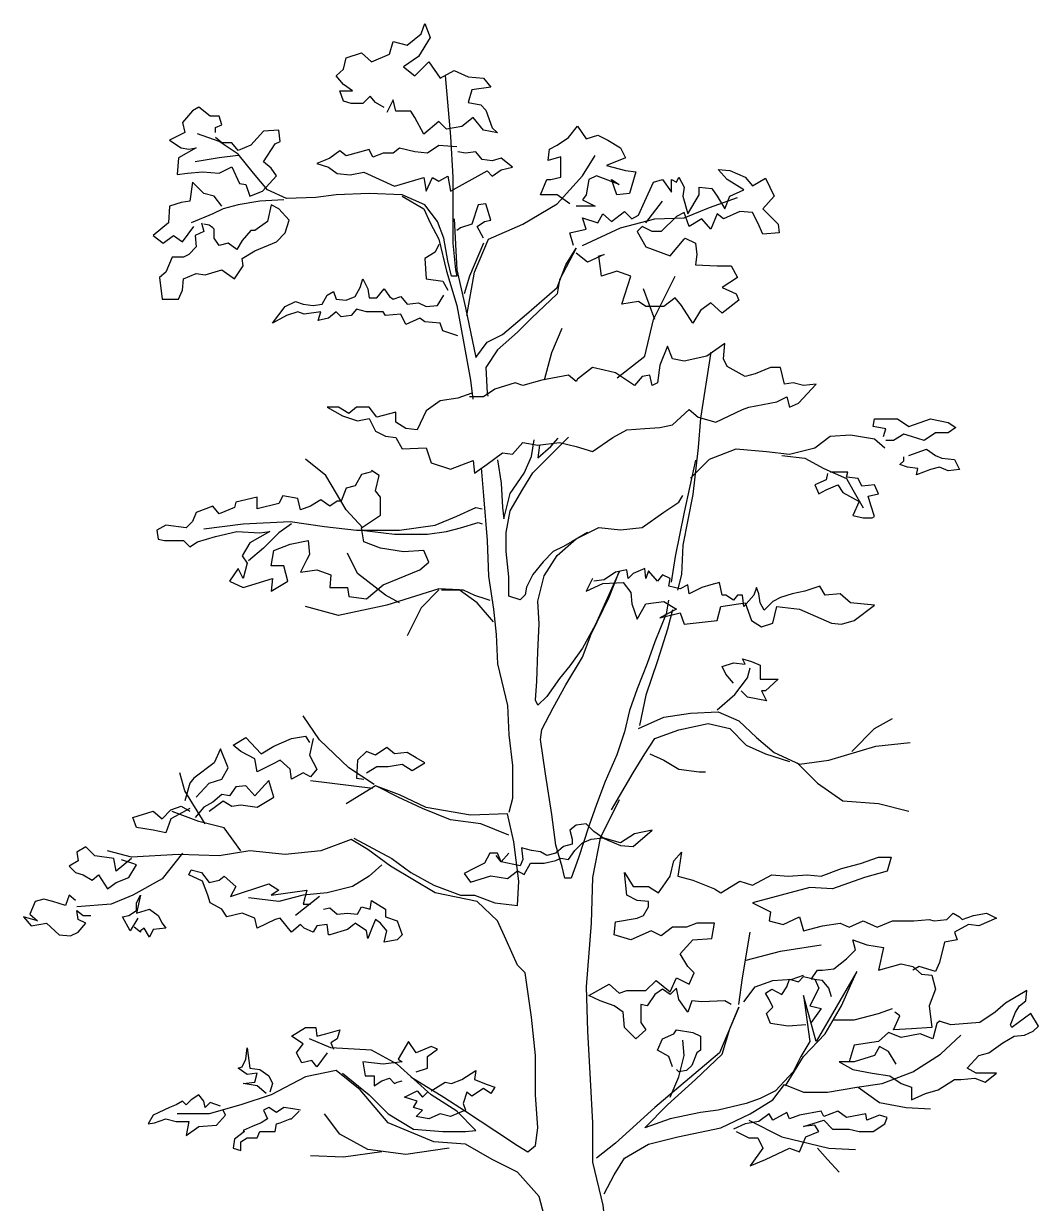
# Model space of a CAD drawing. Extents: x -1.81 to 1.93, y -0.02 to 7.17.
# Drawn here: x -1.813 to 1.584, y 3.22 to 7.168 of the extents above; entities that cross this region are included whole.
import ezdxf

# ---------------------------------------------------------------- set-up
doc = ezdxf.new("R2010")
doc.units = 0
doc.header["$LTSCALE"] = 0.4
doc.layers.get('0').update_dxf_attribs({"linetype": 'CONTINUOUS'})

msp = doc.modelspace()

# ---------------------------------------------------------------- linework, layer by layer
at = {"color": 0}
for points in [[(-0.6058, 6.8877), (-0.6356, 6.9047), (-0.6526, 6.926), (-0.6781, 6.9005), (-0.7164, 6.9005), (-0.7419, 6.909), (-0.7546, 6.943), (-0.7121, 6.943), (-0.7419, 6.9642), (-0.7674, 6.994), (-0.7419, 7.0153), (-0.7334, 7.0535), (-0.6824, 7.0705), (-0.6483, 7.0408), (-0.5888, 7.0663), (-0.5761, 7.1088), (-0.5293, 7.0961), (-0.4825, 7.1343), (-0.4698, 7.1683), (-0.4528, 7.1216), (-0.491, 7.0578), (-0.542, 7.0238), (-0.5038, 6.994), (-0.457, 7.0408), (-0.4187, 6.9855), (-0.372, 7.011), (-0.3252, 6.9898), (-0.2742, 6.9855), (-0.2487, 6.9557), (-0.3124, 6.9472), (-0.3252, 6.9047), (-0.2827, 6.8962), (-0.2657, 6.8792), (-0.2444, 6.8197), (-0.2274, 6.8027), (-0.2742, 6.8112), (-0.3082, 6.8537), (-0.3465, 6.8239), (-0.3975, 6.8154), (-0.423, 6.8409), (-0.474, 6.7984), (-0.5038, 6.8537), (-0.5165, 6.875), (-0.5676, 6.875), (-0.5761, 6.9132), (-0.5973, 6.8707)], [(-0.4017, 6.9951), (-0.3847, 6.791), (-0.3762, 6.6549), (-0.3762, 6.5316), (-0.3762, 6.4338), (-0.3677, 6.3445), (-0.3635, 6.3232), (-0.3805, 6.3232), (-0.3932, 6.3743), (-0.406, 6.4508), (-0.4272, 6.5061), (-0.4698, 6.5614), (-0.5463, 6.5954), (-0.6568, 6.5996), (-0.7674, 6.5954), (-0.8354, 6.5869), (-0.9332, 6.5826), (-0.997, 6.6124), (-1.0438, 6.6677), (-1.0948, 6.7314), (-1.1586, 6.774), (-1.2309, 6.7995)], [(-1.1713, 6.8037), (-1.1713, 6.8207), (-1.1501, 6.8292), (-1.1586, 6.859), (-1.1883, 6.859), (-1.2266, 6.8888), (-1.2479, 6.876), (-1.2819, 6.8377), (-1.2734, 6.8037), (-1.3074, 6.7867), (-1.3244, 6.7782), (-1.2861, 6.7527), (-1.2606, 6.7485), (-1.2351, 6.7527), (-1.2946, 6.7187), (-1.2989, 6.6634), (-1.2649, 6.6677), (-1.2139, 6.6719), (-1.1586, 6.6677), (-1.1161, 6.6889), (-1.0905, 6.6336), (-1.0693, 6.6294), (-1.0565, 6.5911), (-1.014, 6.6081), (-0.9672, 6.6592), (-0.9842, 6.6847), (-1.0098, 6.7059), (-0.9715, 6.7655), (-0.9545, 6.774), (-0.9587, 6.8122), (-1.0098, 6.808), (-1.0523, 6.7612), (-1.0948, 6.7442), (-1.1161, 6.7697), (-1.1501, 6.7697), (-1.1713, 6.7867)], [(0.015, 6.5656), (-0.0276, 6.5954), (-0.0828, 6.5954), (-0.0616, 6.6464), (-0.0488, 6.6464), (-0.0148, 6.6549), (-0.0148, 6.7229), (-0.0573, 6.7102), (-0.0531, 6.7485), (-0.0276, 6.7612), (0.0107, 6.7867), (0.0405, 6.825), (0.0702, 6.7825), (0.1085, 6.7952), (0.1425, 6.7782), (0.185, 6.7527), (0.202, 6.7187), (0.1383, 6.6932), (0.202, 6.6762), (0.2361, 6.6719), (0.2148, 6.5996), (0.1723, 6.5954), (0.1553, 6.6464), (0.1808, 6.6294), (0.1043, 6.6592), (0.0787, 6.6464), (0.0702, 6.5954), (0.0575, 6.5784), (0.1, 6.5571), (0.0362, 6.5571)], [(-0.3635, 6.7559), (-0.423, 6.7601), (-0.4613, 6.7346), (-0.5038, 6.7389), (-0.5548, 6.7516), (-0.5761, 6.7346), (-0.6101, 6.7346), (-0.6441, 6.7219), (-0.6568, 6.7474), (-0.7334, 6.7261), (-0.7546, 6.7431), (-0.7887, 6.7176), (-0.8099, 6.7091), (-0.8312, 6.7006), (-0.7929, 6.6879), (-0.7631, 6.6666), (-0.7206, 6.6623), (-0.6739, 6.6709), (-0.5718, 6.6241), (-0.474, 6.6538), (-0.4655, 6.6071), (-0.4442, 6.6538), (-0.423, 6.6411), (-0.3932, 6.6581), (-0.3847, 6.6071), (-0.2614, 6.6751), (-0.2444, 6.6581), (-0.2146, 6.6794), (-0.1764, 6.6879), (-0.2146, 6.7176), (-0.2444, 6.7091), (-0.2784, 6.7134), (-0.2997, 6.7389), (-0.3337, 6.7346), (-0.3592, 6.7389), (-0.3592, 6.7389)], [(-1.0948, 6.7272), (-1.1586, 6.7187), (-1.2394, 6.7059)], [(-0.3294, 6.1914), (-0.3039, 6.336), (-0.2572, 6.4466), (-0.1424, 6.4976), (-0.0276, 6.5656), (0.0575, 6.6592), (0.1, 6.7272)], [(0.0277, 6.4253), (0.015, 6.4678), (0.0702, 6.4806), (0.0575, 6.5188), (0.1085, 6.5018), (0.1255, 6.5316), (0.1553, 6.5061), (0.1978, 6.5401), (0.2233, 6.5146), (0.2446, 6.5273), (0.2658, 6.5741), (0.2956, 6.6379), (0.3254, 6.6464), (0.3551, 6.6039), (0.3551, 6.6464), (0.3721, 6.6379), (0.3806, 6.6549), (0.3976, 6.6209), (0.3934, 6.5911), (0.4104, 6.5316), (0.4487, 6.5954), (0.4487, 6.6209), (0.4912, 6.6166), (0.5082, 6.5911), (0.5337, 6.5486), (0.5507, 6.5911), (0.5975, 6.6124), (0.5422, 6.6464), (0.5124, 6.6804), (0.5507, 6.6762), (0.6017, 6.6549), (0.6272, 6.6251), (0.6698, 6.6507), (0.6995, 6.5911), (0.6613, 6.5486), (0.7123, 6.4976), (0.7165, 6.4678), (0.6613, 6.4636), (0.6443, 6.5018), (0.6272, 6.5359), (0.5847, 6.5401), (0.5295, 6.5146), (0.5082, 6.5316), (0.4869, 6.4806), (0.4572, 6.5146), (0.4146, 6.4891), (0.3976, 6.5359), (0.3721, 6.5231), (0.3211, 6.4721), (0.2913, 6.4721), (0.2573, 6.4891), (0.2403, 6.4721), (0.2701, 6.421), (0.3509, 6.3913), (0.3976, 6.4466), (0.4019, 6.4508), (0.4359, 6.4338), (0.4402, 6.3955), (0.4359, 6.3615), (0.5082, 6.3573), (0.555, 6.3573), (0.5762, 6.319), (0.5252, 6.285), (0.572, 6.2637), (0.5805, 6.2425), (0.5252, 6.1999), (0.4869, 6.234), (0.4529, 6.2084), (0.4274, 6.1659), (0.3891, 6.2255), (0.3679, 6.251), (0.3296, 6.2212), (0.2701, 6.2212), (0.2446, 6.2382), (0.1893, 6.2297), (0.2191, 6.3232), (0.1723, 6.3403), (0.1213, 6.3232), (0.1128, 6.3913), (0.1298, 6.3955), (0.0745, 6.37), (0.0362, 6.3998)], [(-1.1501, 6.5571), (-1.1756, 6.5911), (-1.2096, 6.5996), (-1.2479, 6.6379), (-1.2564, 6.5741), (-1.2861, 6.5699), (-1.3244, 6.5571), (-1.3287, 6.5018), (-1.3797, 6.4593), (-1.3457, 6.4338), (-1.3116, 6.4593), (-1.2819, 6.4381), (-1.2436, 6.4891)], [(-1.2181, 6.5018), (-1.2096, 6.4721), (-1.2394, 6.4593), (-1.2351, 6.421), (-1.2606, 6.3955), (-1.2776, 6.387), (-1.3159, 6.387), (-1.3372, 6.336), (-1.3584, 6.319), (-1.3499, 6.2467), (-1.2946, 6.2467), (-1.2819, 6.2765), (-1.2776, 6.3147), (-1.2351, 6.3318), (-1.2054, 6.3275), (-1.1501, 6.3445), (-1.1076, 6.3147), (-1.0778, 6.3573), (-1.082, 6.3828), (-1.0395, 6.4083), (-0.9672, 6.4381), (-0.9375, 6.4678), (-0.9247, 6.5103), (-0.9587, 6.5486), (-0.9842, 6.5614), (-0.997, 6.5061), (-1.0395, 6.4763), (-1.0523, 6.4763), (-1.082, 6.4423), (-1.0991, 6.4125), (-1.1288, 6.4338), (-1.1586, 6.4253), (-1.1756, 6.4508), (-1.1756, 6.4806), (-1.1798, 6.4848), (-1.1926, 6.4933), (-1.2096, 6.4976)], [(-0.9417, 6.5784), (-1.0225, 6.5741), (-1.0948, 6.5614), (-1.1458, 6.5486), (-1.1798, 6.5316), (-1.2521, 6.5018)], [(-0.5463, 6.5911), (-0.474, 6.5486), (-0.4528, 6.5018), (-0.423, 6.4466), (-0.3975, 6.3403), (-0.3635, 6.2255), (-0.3422, 6.1106), (-0.3167, 5.9746), (-0.3094, 5.9117)], [(-0.2742, 6.4508), (-0.2954, 6.4891), (-0.2699, 6.5061), (-0.2487, 6.5103), (-0.2657, 6.5656), (-0.2912, 6.5614), (-0.3124, 6.4976), (-0.3507, 6.4848), (-0.3635, 6.4763)], [(0.0575, 6.4253), (0.185, 6.4848), (0.2998, 6.5146), (0.3976, 6.5188), (0.4827, 6.5529), (0.5762, 6.5869)], [(0.2701, 6.5018), (0.3254, 6.5741)], [(-0.372, 6.5146), (-0.3635, 6.3445), (-0.3337, 6.2169), (-0.2997, 6.0511), (-0.2614, 6.1021), (-0.2104, 6.1277), (-0.1296, 6.1957), (-0.0276, 6.285), (0.0022, 6.3615), (0.0362, 6.4168), (-0.0191, 6.3105), (-0.0276, 6.2637), (-0.1126, 6.1829), (-0.1594, 6.1362), (-0.2274, 6.0766), (-0.2657, 6.0171), (-0.2614, 5.9321), (-0.2591, 5.9215)], [(-0.423, 6.4295), (-0.4357, 6.404), (-0.4698, 6.3828), (-0.4655, 6.3147), (-0.4102, 6.3062), (-0.3932, 6.2765)], [(-0.2742, 6.4338), (-0.3209, 6.3232), (-0.338, 6.2637)], [(0.1739, 5.9824), (0.2658, 6.0554), (0.2956, 6.1787), (0.3679, 6.3232)], [(-0.3592, 6.1234), (-0.4102, 6.1404), (-0.4187, 6.1659), (-0.4698, 6.1702), (-0.4868, 6.1829), (-0.5335, 6.1617), (-0.5505, 6.1957), (-0.6016, 6.1914), (-0.6101, 6.2042), (-0.6654, 6.2042), (-0.6994, 6.2127), (-0.7164, 6.1914), (-0.7504, 6.1872), (-0.7674, 6.2042), (-0.7929, 6.1829), (-0.8269, 6.1744), (-0.8184, 6.2042), (-0.8737, 6.1957), (-0.895, 6.2042), (-0.9332, 6.1914), (-0.98, 6.1659), (-0.9375, 6.2212), (-0.9035, 6.2382), (-0.8779, 6.2297), (-0.8439, 6.2255), (-0.8142, 6.2297), (-0.7972, 6.2595), (-0.7759, 6.2722), (-0.7674, 6.2467), (-0.7334, 6.2425), (-0.7036, 6.2552), (-0.6866, 6.285), (-0.6781, 6.3147), (-0.6611, 6.2807), (-0.6568, 6.251), (-0.6313, 6.251), (-0.6058, 6.2807), (-0.5888, 6.2552), (-0.5761, 6.2467), (-0.5505, 6.2552), (-0.5293, 6.2297), (-0.491, 6.234), (-0.4655, 6.2212), (-0.4272, 6.2255), (-0.406, 6.2595)], [(0.2998, 6.1787), (0.2616, 6.2807)], [(-0.0691, 5.9762), (-0.0446, 6.0681), (-0.0105, 6.1489)], [(-0.3124, 5.9321), (-0.3592, 5.9151), (-0.4187, 5.9065), (-0.4655, 5.8725), (-0.4953, 5.8088), (-0.5335, 5.813), (-0.5676, 5.8343), (-0.5676, 5.8683), (-0.6313, 5.8513), (-0.6568, 5.8853), (-0.6994, 5.8853), (-0.7249, 5.864), (-0.7589, 5.8853), (-0.7972, 5.8853), (-0.7461, 5.8555), (-0.6951, 5.8385), (-0.6568, 5.847), (-0.6356, 5.8045), (-0.6016, 5.7875), (-0.5676, 5.7832), (-0.5463, 5.745), (-0.4655, 5.7492), (-0.4485, 5.6982), (-0.3847, 5.6769), (-0.3082, 5.7067), (-0.3039, 5.6642), (-0.2614, 5.6939), (-0.2104, 5.7322), (-0.1764, 5.728), (-0.1424, 5.7662), (-0.0913, 5.7577), (-0.0191, 5.7662), (0.0362, 5.7535), (0.0915, 5.7365), (0.1595, 5.7832), (0.2063, 5.8088), (0.2658, 5.813), (0.3169, 5.8173), (0.3594, 5.8258), (0.4146, 5.8768), (0.4444, 5.8513), (0.5039, 5.8343), (0.5932, 5.8768), (0.6145, 5.8853), (0.708, 5.9023), (0.742, 5.9193), (0.7506, 5.8853), (0.7803, 5.898), (0.8398, 5.9618), (0.7973, 5.9576), (0.7633, 5.9661), (0.7335, 5.9618), (0.7208, 6.0171), (0.6868, 6.0171), (0.6357, 5.9958), (0.6017, 5.9873), (0.572, 6.0043), (0.5422, 6.0214), (0.5295, 6.0469), (0.5337, 6.0979), (0.4742, 6.0554), (0.3976, 6.0384), (0.3594, 6.0469), (0.3424, 6.0894), (0.3169, 6.0256), (0.3083, 5.9661), (0.2913, 5.9576), (0.2828, 5.9916), (0.2573, 5.9873), (0.2318, 5.9576), (0.168, 6.0001), (0.1298, 6.0086), (0.0915, 6.0171), (0.0405, 5.9788), (0.0362, 5.9703), (0.0107, 5.9916), (-0.0786, 5.9746), (-0.1424, 5.9576), (-0.1679, 5.9661), (-0.2359, 5.9448), (-0.2742, 5.9193), (-0.3209, 5.9193)], [(0.4869, 6.0692), (0.4529, 5.8481), (0.4444, 5.7503), (0.4274, 5.593), (0.3934, 5.4229), (0.3891, 5.3251), (0.3757, 5.2727)], [(1.0652, 5.7864), (1.0737, 5.8119), (1.0312, 5.8204), (1.0354, 5.846), (1.112, 5.846), (1.1502, 5.8204), (1.2225, 5.846), (1.282, 5.8332), (1.3076, 5.8162), (1.282, 5.7992), (1.2395, 5.7992), (1.2013, 5.7737), (1.1587, 5.7864), (1.1332, 5.7949), (1.0992, 5.7737), (1.0737, 5.7737)], [(-0.2269, 5.7081), (-0.2146, 5.6302), (-0.2104, 5.5494), (-0.2061, 5.5111), (-0.1849, 5.5961), (-0.1381, 5.6642), (-0.1126, 5.7195), (-0.1039, 5.7752)], [(0.0745, 5.4654), (0.0235, 5.4356), (-0.0063, 5.4186), (-0.0403, 5.4016), (-0.0743, 5.3676), (-0.1083, 5.3251), (-0.1296, 5.2826), (-0.1339, 5.257), (-0.1509, 5.24), (-0.1891, 5.2528), (-0.1891, 5.3166), (-0.1976, 5.4016), (-0.1976, 5.4654), (-0.1849, 5.5377), (-0.1424, 5.61), (-0.1083, 5.6652), (-0.0531, 5.7205), (0.0107, 5.7843), (0.011, 5.7846)], [(-0.0865, 5.7586), (-0.0871, 5.7492), (-0.0913, 5.7152), (-0.0488, 5.7535), (-0.0235, 5.7814)], [(0.4189, 5.6472), (0.4827, 5.711), (0.572, 5.745), (0.674, 5.7365), (0.7506, 5.728), (0.8356, 5.7492), (0.8866, 5.7875), (0.9546, 5.7917), (1.0354, 5.779), (1.0694, 5.7492)], [(1.1502, 5.7226), (1.2098, 5.7439), (1.2395, 5.7226), (1.2608, 5.7141), (1.3033, 5.7099), (1.3203, 5.6759), (1.282, 5.6716), (1.2523, 5.6844), (1.2225, 5.6759), (1.1757, 5.6589), (1.18, 5.6801), (1.146, 5.6844), (1.1205, 5.6929), (1.1332, 5.7056), (1.1332, 5.7184)], [(-0.6781, 5.4813), (-0.7334, 5.5409), (-0.8014, 5.6557), (-0.8694, 5.711)], [(0.4359, 5.7078), (0.3976, 5.5334), (0.3679, 5.3846), (0.3547, 5.2997)], [(0.725, 5.7226), (0.8016, 5.7141), (0.8654, 5.6801), (0.9419, 5.6461), (0.9632, 5.6078), (0.9972, 5.5483)], [(-0.6483, 5.6684), (-0.6824, 5.6599), (-0.7036, 5.6217), (-0.7334, 5.6132), (-0.7504, 5.5706), (-0.7631, 5.5706), (-0.7887, 5.5536), (-0.8184, 5.5749), (-0.8524, 5.5536), (-0.8865, 5.5409), (-0.895, 5.5791), (-0.946, 5.5876), (-0.9587, 5.5621), (-1.031, 5.5451), (-1.031, 5.5834), (-1.1033, 5.5664), (-1.1076, 5.5494), (-1.1586, 5.5281), (-1.1798, 5.5536), (-1.2351, 5.5324), (-1.2479, 5.5026), (-1.2691, 5.4813), (-1.3372, 5.4898), (-1.3669, 5.4728), (-1.3627, 5.4431), (-1.3414, 5.4388), (-1.2776, 5.4388), (-1.2564, 5.4176), (-1.2309, 5.4346), (-1.1713, 5.4516), (-1.0991, 5.4686), (-1.0225, 5.4643), (-0.9885, 5.4686), (-1.0565, 5.4303), (-1.082, 5.3878), (-1.065, 5.3623), (-1.0778, 5.3113), (-1.0948, 5.3453), (-1.1246, 5.3028), (-1.0778, 5.2815), (-0.98, 5.3113), (-0.9842, 5.2687), (-0.929, 5.3028), (-0.9417, 5.3538), (-0.9842, 5.3538), (-0.9757, 5.4048), (-0.9205, 5.4261), (-0.8609, 5.4388), (-0.8567, 5.3921), (-0.8652, 5.375), (-0.8865, 5.3325), (-0.8312, 5.341), (-0.7844, 5.324), (-0.7887, 5.2815), (-0.7291, 5.2815), (-0.7249, 5.2517), (-0.6654, 5.2432), (-0.6101, 5.29), (-0.4868, 5.341), (-0.457, 5.3665), (-0.474, 5.4048), (-0.542, 5.4006), (-0.6186, 5.4133), (-0.6739, 5.4346), (-0.6824, 5.4813), (-0.6186, 5.5239), (-0.6186, 5.5834), (-0.6356, 5.6047), (-0.6228, 5.6557), (-0.6483, 5.6727)], [(-0.2818, 5.6813), (-0.2742, 5.5876), (-0.2614, 5.4388), (-0.2572, 5.3198), (-0.2402, 5.2092), (-0.2317, 5.1242), (-0.2274, 5.0264), (-0.1934, 4.8861), (-0.1891, 4.7883), (-0.1764, 4.6862), (-0.1764, 4.5757), (-0.1891, 4.5289)], [(0.8781, 5.6631), (0.8739, 5.6419), (0.8356, 5.6249), (0.8483, 5.5951), (0.8739, 5.6078), (0.9121, 5.6249), (0.9291, 5.5993), (0.9844, 5.5696), (0.9632, 5.5228), (0.9972, 5.5143), (1.0269, 5.5143), (1.0354, 5.5185), (1.0227, 5.5568), (1.0142, 5.5866), (1.0482, 5.5951), (1.0354, 5.6249), (0.9929, 5.6206), (0.9802, 5.6461), (0.9419, 5.6504), (0.9461, 5.6674), (0.9079, 5.6674), (0.8951, 5.6674), (0.8866, 5.6674)], [(0.3452, 5.239), (0.3381, 5.1933), (0.2998, 5.0997), (0.2743, 5.0274), (0.2403, 4.9424), (0.2148, 4.8701), (0.1978, 4.7978), (0.1723, 4.7213), (0.134, 4.632), (0.1043, 4.5555), (0.0787, 4.4832), (0.0447, 4.3769), (0.0192, 4.3088), (-0.002, 4.3088), (-0.0105, 4.3471), (-0.0318, 4.4194), (-0.0446, 4.5214), (-0.0658, 4.6575), (-0.0828, 4.7723), (-0.0786, 4.8063), (-0.0403, 4.8786), (0.0022, 4.9552), (0.0575, 5.0487), (0.0872, 5.1252), (0.1468, 5.2485), (0.1808, 5.3336), (0.1, 5.155), (0.0575, 5.0785), (0.015, 5.0189), (-0.0191, 4.9764), (-0.0616, 4.9169), (-0.0913, 4.8871), (-0.0998, 4.9041), (-0.0956, 4.9679), (-0.0913, 5.0657), (-0.0871, 5.1593), (-0.0913, 5.2358), (-0.0701, 5.3208), (-0.0276, 5.3889), (0.0362, 5.4441), (0.1128, 5.4824), (0.185, 5.4739), (0.2573, 5.4824), (0.3296, 5.5334), (0.3806, 5.5674), (0.3934, 5.5887)], [(-1.2096, 5.4771), (-1.0778, 5.4941), (-0.9205, 5.5026), (-0.8057, 5.4856), (-0.6994, 5.4728), (-0.5548, 5.4728), (-0.4357, 5.4898), (-0.3635, 5.5196), (-0.2997, 5.5494), (-0.2784, 5.5451)], [(-0.9162, 5.4941), (-0.9587, 5.4643), (-1.0098, 5.4133), (-1.0608, 5.3708)], [(-0.6824, 5.4728), (-0.5718, 5.4601), (-0.4613, 5.4601), (-0.3975, 5.4686), (-0.3507, 5.4813), (-0.2912, 5.4984), (-0.2784, 5.4941)], [(-0.5548, 5.2305), (-0.6016, 5.256), (-0.6951, 5.3283), (-0.7291, 5.3963)], [(0.0915, 5.3113), (0.0702, 5.2687), (0.1255, 5.2943), (0.1935, 5.2985), (0.2191, 5.2645), (0.2233, 5.2262), (0.2403, 5.1752), (0.2701, 5.2262), (0.3296, 5.2347), (0.3721, 5.2092), (0.3169, 5.1794), (0.3849, 5.1965), (0.3976, 5.1582), (0.5082, 5.1709), (0.5209, 5.2177), (0.6017, 5.2305), (0.623, 5.1709), (0.657, 5.1497), (0.6953, 5.1624), (0.708, 5.2177), (0.7846, 5.2092), (0.8909, 5.1624), (0.9249, 5.1582), (0.9674, 5.1709), (1.0354, 5.222), (0.9546, 5.2305), (0.9206, 5.2602), (0.8696, 5.256), (0.8526, 5.2858), (0.8016, 5.2687), (0.7591, 5.2602), (0.7208, 5.2475), (0.6953, 5.2347), (0.6655, 5.205), (0.6528, 5.2305), (0.6485, 5.2602), (0.64, 5.2815), (0.6315, 5.256), (0.5975, 5.2177), (0.5932, 5.256), (0.5762, 5.256), (0.5635, 5.239), (0.538, 5.256), (0.5252, 5.256), (0.5167, 5.2985), (0.4869, 5.29), (0.4572, 5.2815), (0.4146, 5.2602), (0.4104, 5.29), (0.3849, 5.2772), (0.3466, 5.2858), (0.3509, 5.3113), (0.3254, 5.324), (0.3083, 5.3028), (0.2786, 5.3368), (0.2701, 5.3113), (0.2658, 5.3453), (0.2276, 5.3283), (0.2106, 5.3113), (0.2063, 5.341), (0.168, 5.3325), (0.1298, 5.307), (0.0958, 5.3028)], [(-0.2402, 5.1667), (-0.2954, 5.2305), (-0.355, 5.273), (-0.423, 5.2772), (-0.5973, 5.222), (-0.7589, 5.188), (-0.8694, 5.2177)], [(-0.423, 5.273), (-0.4825, 5.2135), (-0.5293, 5.1199)], [(-0.4145, 5.273), (-0.3422, 5.273), (-0.3039, 5.256), (-0.2657, 5.2432), (-0.2529, 5.239)], [(0.3589, 5.2069), (0.3424, 5.1422), (0.3083, 5.0359), (0.2701, 4.9211), (0.2488, 4.8191)], [(0.5635, 4.9615), (0.538, 4.9913), (0.5252, 5.0168), (0.5635, 5.0296), (0.6017, 5.0253), (0.5932, 5.0423), (0.623, 5.0338), (0.6528, 5.0211), (0.6528, 4.9743), (0.7123, 4.9743), (0.6698, 4.936), (0.657, 4.936), (0.674, 4.902), (0.6102, 4.9148), (0.589, 4.936)], [(0.5082, 4.8722), (0.5677, 4.9233), (0.6102, 4.9785), (0.6187, 5.0126)], [(0.2446, 4.8095), (0.3296, 4.8478), (0.4189, 4.8605), (0.5124, 4.8648), (0.5805, 4.835), (0.64, 4.7798), (0.6995, 4.7287), (0.7846, 4.6905), (0.8824, 4.7032), (1.0397, 4.75), (1.1545, 4.7627)], [(-0.6398, 4.6224), (-0.7249, 4.6777), (-0.8227, 4.7713), (-0.8779, 4.852)], [(0.1553, 4.5374), (0.2276, 4.6607), (0.2658, 4.7245), (0.2998, 4.7755), (0.3806, 4.8053), (0.4784, 4.8265), (0.5507, 4.8095), (0.606, 4.7542), (0.6698, 4.7245), (0.7506, 4.699)], [(0.9589, 4.733), (1.0354, 4.8095), (1.095, 4.8435)], [(-0.8439, 4.7755), (-0.8567, 4.7202), (-0.8312, 4.6735), (-0.8524, 4.6479), (-0.8779, 4.6607), (-0.9162, 4.6394), (-0.9205, 4.6735), (-0.9545, 4.7032), (-0.98, 4.6905), (-1.031, 4.665), (-1.0395, 4.7075), (-1.0863, 4.733), (-1.1118, 4.7542), (-1.0693, 4.7798), (-1.0183, 4.7245), (-0.9757, 4.75), (-0.9162, 4.7755), (-0.8694, 4.784), (-0.8567, 4.7627)], [(-1.2351, 4.5799), (-1.1926, 4.6267), (-1.1501, 4.6394), (-1.1288, 4.6777), (-1.1543, 4.7415), (-1.1756, 4.6947), (-1.2436, 4.6437), (-1.2564, 4.6267), (-1.2734, 4.5672)], [(-0.6654, 4.6607), (-0.6313, 4.682), (-0.5931, 4.682), (-0.5463, 4.6905), (-0.5123, 4.6692), (-0.4698, 4.6947), (-0.4995, 4.7117), (-0.5293, 4.7287), (-0.5718, 4.7245), (-0.5973, 4.7457), (-0.6356, 4.7202), (-0.6654, 4.733), (-0.6951, 4.7032), (-0.6994, 4.6437), (-0.6739, 4.6394)], [(0.2828, 4.7245), (0.3296, 4.7032), (0.3806, 4.6735), (0.4487, 4.665), (0.4699, 4.665)], [(-1.2054, 4.4906), (-1.2734, 4.6012), (-1.2904, 4.6607)], [(0.7761, 4.6947), (0.8441, 4.6267), (0.9291, 4.5672), (1.0482, 4.5587), (1.1502, 4.5331)], [(-1.1926, 4.5331), (-1.1458, 4.5672), (-1.1161, 4.5501), (-1.0863, 4.5544), (-1.031, 4.5459), (-0.9757, 4.5799), (-0.9928, 4.6352), (-1.0395, 4.5842), (-1.0693, 4.6182), (-1.1033, 4.6139), (-1.1246, 4.5842), (-1.1501, 4.5884), (-1.1798, 4.5629), (-1.2096, 4.5459), (-1.2394, 4.5119)], [(-0.6441, 4.6086), (-0.8524, 4.6341)], [(-0.7079, 4.4428), (-0.5803, 4.3748), (-0.5165, 4.328), (-0.44, 4.2855), (-0.3507, 4.2514), (-0.3039, 4.2514), (-0.2359, 4.2259), (-0.1594, 4.2174), (-0.1551, 4.2982), (-0.1721, 4.43), (-0.1934, 4.5236), (-0.3167, 4.5193), (-0.4655, 4.5448), (-0.5548, 4.5874), (-0.6356, 4.6171), (-0.7334, 4.5576)], [(-0.1891, 4.4524), (-0.2827, 4.4906), (-0.3847, 4.5034), (-0.4783, 4.5416), (-0.5591, 4.5799), (-0.6271, 4.6139)], [(-1.2564, 4.5416), (-1.3202, 4.5076), (-1.3372, 4.4609), (-1.3797, 4.4694), (-1.435, 4.4779), (-1.4477, 4.5119), (-1.3797, 4.5331), (-1.3499, 4.5076), (-1.3202, 4.5374), (-1.2861, 4.5501), (-1.2564, 4.5331)], [(0.1808, 4.5703), (0.117, 4.4428), (0.0915, 4.311), (0.0872, 4.1579), (0.0702, 3.9453), (0.0745, 3.7965), (0.083, 3.6349), (0.0915, 3.4903), (0.0915, 3.3585), (0.1255, 3.2139), (0.1425, 3.0651), (0.1595, 2.7462), (0.1468, 2.6484)], [(-1.0863, 4.4003), (-1.1416, 4.4768), (-1.2266, 4.4981), (-1.3159, 4.5321)], [(-0.1891, 4.3928), (-0.2146, 4.3631), (-0.2274, 4.3928), (-0.2529, 4.3928), (-0.2699, 4.3588), (-0.3039, 4.3418), (-0.338, 4.3248), (-0.3167, 4.295), (-0.2487, 4.3163), (-0.1934, 4.3078), (-0.1594, 4.3333), (-0.1381, 4.3205), (-0.1168, 4.3588), (-0.0701, 4.3588), (-0.0318, 4.3673), (-0.0148, 4.3758), (0.0107, 4.3716), (0.032, 4.4013), (0.0575, 4.4268), (0.0872, 4.4396), (0.1255, 4.4438), (0.1425, 4.4353), (0.185, 4.4183), (0.2276, 4.4141), (0.2913, 4.4694), (0.2318, 4.4566), (0.185, 4.4268), (0.1255, 4.4438), (0.0958, 4.4651), (0.0702, 4.4906), (0.0362, 4.4864), (0.015, 4.4694), (0.0235, 4.4396), (0.0235, 4.4226), (-0.0063, 4.4141), (-0.0318, 4.3928), (-0.0616, 4.3843), (-0.0828, 4.3971), (-0.1126, 4.4013), (-0.1466, 4.4098), (-0.1424, 4.3716), (-0.1509, 4.3503), (-0.2146, 4.3631), (-0.2317, 4.3843)], [(-0.5165, 3.6434), (-0.406, 3.5754), (-0.3337, 3.5286), (-0.2359, 3.4648), (-0.1594, 3.4138), (-0.1254, 3.3925), (-0.0998, 3.4138), (-0.0913, 3.4733), (-0.0998, 3.5839), (-0.0998, 3.7157), (-0.1126, 3.8432), (-0.1339, 3.9921), (-0.1594, 4.0176), (-0.1976, 4.1026), (-0.2274, 4.1664), (-0.2954, 4.2302), (-0.4357, 4.2599), (-0.5846, 4.3492), (-0.6611, 4.4045), (-0.7164, 4.4385), (-0.8184, 4.4003), (-0.9375, 4.3875), (-1.0565, 4.4003), (-1.1586, 4.3833), (-1.2946, 4.3875), (-1.452, 4.379), (-1.5328, 4.4003)], [(-1.503, 4.3322), (-1.5115, 4.3748), (-1.5753, 4.3833), (-1.605, 4.413), (-1.6348, 4.396), (-1.6305, 4.3662), (-1.6603, 4.3492), (-1.6391, 4.328), (-1.6135, 4.3195), (-1.5838, 4.3025), (-1.5625, 4.3195), (-1.5328, 4.2727), (-1.503, 4.294), (-1.4605, 4.311), (-1.435, 4.3535), (-1.4477, 4.3577), (-1.486, 4.3705)], [(-1.2819, 4.3918), (-1.3499, 4.3067), (-1.4477, 4.2514), (-1.52, 4.2217), (-1.6348, 4.2132)], [(0.555, 3.8858), (0.5337, 3.8985), (0.4572, 3.8943), (0.4232, 3.8985), (0.4104, 3.8603), (0.3806, 3.9028), (0.3721, 3.941), (0.3509, 3.9198), (0.3254, 3.9368), (0.2998, 3.9198), (0.2743, 3.8815), (0.2531, 3.8858), (0.2531, 3.8262), (0.2701, 3.8007), (0.2361, 3.771), (0.1978, 3.8092), (0.1935, 3.8603), (0.1638, 3.8815), (0.117, 3.8985), (0.0787, 3.9155), (0.1468, 3.9538), (0.1808, 3.924), (0.2063, 3.9325), (0.2701, 3.9325), (0.3041, 3.9666), (0.3509, 3.9283), (0.3721, 3.9751), (0.4146, 3.9538), (0.4317, 3.9921), (0.4104, 4.0133), (0.3849, 4.0558), (0.4274, 4.1026), (0.4912, 4.1069), (0.4997, 4.1579), (0.4402, 4.1579), (0.4061, 4.1451), (0.3594, 4.1451), (0.3211, 4.1154), (0.2871, 4.1324), (0.2191, 4.1026), (0.1638, 4.1196), (0.168, 4.1621), (0.2403, 4.1749), (0.2616, 4.1834), (0.2786, 4.2132), (0.2786, 4.2302), (0.2403, 4.2344), (0.2063, 4.2514), (0.1978, 4.328), (0.2276, 4.2812), (0.2786, 4.2812), (0.3126, 4.2599), (0.3509, 4.3152), (0.3636, 4.3662), (0.3891, 4.396), (0.3764, 4.3152), (0.4274, 4.3025), (0.4997, 4.2727), (0.5209, 4.2599), (0.5847, 4.2982), (0.6272, 4.2855), (0.691, 4.3195), (0.7463, 4.3152), (0.8101, 4.3195), (0.8569, 4.3152), (0.9249, 4.3407), (0.9887, 4.3577), (1.0482, 4.379), (1.0907, 4.379), (1.078, 4.3322), (1.0014, 4.311), (0.8951, 4.2727), (0.8186, 4.277), (0.6272, 4.2259), (0.6868, 4.1962), (0.6825, 4.1664), (0.7293, 4.1536), (0.7846, 4.1792), (0.7973, 4.1324), (0.8611, 4.1494), (0.9206, 4.1579), (0.9504, 4.1451), (0.9972, 4.1664), (1.0439, 4.1451), (1.095, 4.1664), (1.129, 4.1664), (1.1672, 4.1664), (1.2183, 4.1707), (1.2353, 4.1664), (1.2778, 4.1707), (1.2991, 4.1919), (1.3203, 4.1792), (1.3288, 4.1707), (1.3671, 4.1834), (1.4096, 4.1919), (1.4436, 4.1749), (1.3841, 4.1494), (1.3501, 4.1536), (1.3033, 4.1281), (1.3118, 4.1026), (1.2693, 4.0941), (1.2523, 4.0261), (1.2395, 3.9963), (1.1843, 4.0133), (1.163, 4.0006)], [(-1.452, 4.3748), (-1.503, 4.3322)], [(-0.6143, 4.3535), (-0.6568, 4.3152), (-0.7121, 4.2812), (-0.7972, 4.2599), (-0.8779, 4.2514), (-0.9587, 4.2302), (-1.0608, 4.2429)], [(-0.8099, 4.2047), (-0.7887, 4.2089), (-0.7631, 4.1877), (-0.7291, 4.1919), (-0.6951, 4.1877), (-0.6824, 4.2132), (-0.6526, 4.2047), (-0.6483, 4.2344), (-0.6016, 4.2047), (-0.6016, 4.1792), (-0.5633, 4.1664), (-0.5463, 4.1196), (-0.5633, 4.1026), (-0.6058, 4.0941), (-0.5973, 4.1324), (-0.6186, 4.1579), (-0.6356, 4.1707), (-0.6441, 4.1494), (-0.6611, 4.1069), (-0.6654, 4.1324), (-0.7036, 4.1579), (-0.7079, 4.1536), (-0.7291, 4.1366), (-0.7887, 4.1196), (-0.7929, 4.1196), (-0.7972, 4.1536), (-0.8312, 4.1494), (-0.8439, 4.1281), (-0.8737, 4.1409), (-0.8865, 4.1536), (-0.9162, 4.1281), (-0.9545, 4.1749), (-0.9715, 4.1707), (-1.031, 4.1409), (-1.0395, 4.1749), (-1.082, 4.1919), (-1.1331, 4.1792), (-1.1501, 4.2047), (-1.1883, 4.2259), (-1.1968, 4.2514), (-1.2139, 4.2982), (-1.2606, 4.3195), (-1.2521, 4.3365), (-1.2181, 4.328), (-1.1926, 4.294), (-1.1586, 4.3025), (-1.1416, 4.3152), (-1.1033, 4.2812), (-1.1203, 4.2472), (-0.9928, 4.2897), (-0.9587, 4.2684), (-0.9842, 4.2514), (-0.8652, 4.2684), (-0.8779, 4.2217), (-0.8524, 4.2217)], [(-1.6391, 4.2344), (-1.6603, 4.2514), (-1.6731, 4.2174), (-1.7156, 4.2302), (-1.7453, 4.2387), (-1.7751, 4.2302), (-1.7921, 4.1877), (-1.7666, 4.1664), (-1.8134, 4.1792), (-1.7879, 4.1494), (-1.7368, 4.1579), (-1.6943, 4.1196), (-1.6561, 4.1154), (-1.6305, 4.1281), (-1.605, 4.1579), (-1.6305, 4.1707), (-1.6348, 4.2004), (-1.6135, 4.1834), (-1.588, 4.1834)], [(-1.4307, 4.1749), (-1.4562, 4.1324), (-1.4817, 4.1792), (-1.4605, 4.1834), (-1.435, 4.2004), (-1.435, 4.2259), (-1.4222, 4.2514), (-1.435, 4.1919), (-1.3924, 4.2047), (-1.3627, 4.1834), (-1.3499, 4.1579), (-1.3372, 4.1409), (-1.3797, 4.1366), (-1.3924, 4.1111), (-1.4094, 4.1409), (-1.4222, 4.1324), (-1.4222, 4.1281), (-1.4435, 4.1451)], [(-0.8227, 4.2472), (-0.9035, 4.1834)], [(0.5805, 3.8858), (0.5932, 3.9751), (0.6187, 4.1281)], [(0.606, 4.0346), (0.7208, 4.0644), (0.8569, 4.0856)], [(0.8909, 3.9113), (0.8824, 3.941), (0.8611, 3.9666), (0.8228, 3.9708), (0.8441, 4.0006), (0.8611, 4.0006), (0.8994, 4.0048), (0.9419, 4.0388), (0.9717, 4.0686), (0.9632, 4.1026), (1.0099, 4.0856), (1.0652, 4.0771), (1.0482, 4.0006), (1.1247, 4.0218), (1.163, 4.0133), (1.1928, 3.9878), (1.2268, 3.9836), (1.2395, 3.9368), (1.2183, 3.8815), (1.2268, 3.8092), (1.1587, 3.805), (1.0992, 3.8007), (1.1205, 3.8475), (1.1035, 3.8603)], [(0.7378, 3.6136), (0.7973, 3.7114), (0.8696, 3.788), (0.9249, 3.8815), (0.9546, 3.9495), (0.9759, 3.9963), (0.8951, 3.856), (0.8398, 3.7625), (0.7973, 3.9155), (0.8186, 3.7625), (0.7888, 3.7114), (0.7633, 3.6604), (0.7038, 3.5966), (0.6528, 3.5711), (0.606, 3.5541), (0.5124, 3.5328), (0.4529, 3.5243), (0.3509, 3.5031), (0.2658, 3.4733), (0.3424, 3.5499), (0.4359, 3.6349), (0.5252, 3.7199), (0.5507, 3.805), (0.5805, 3.8773), (0.5167, 3.7242), (0.3806, 3.6094), (0.2998, 3.5414), (0.2148, 3.4648), (0.168, 3.4223), (0.1255, 3.3883), (0.1043, 3.3713)], [(0.5975, 3.8943), (0.6357, 3.9453), (0.6953, 3.9666), (0.7591, 3.9708), (0.7973, 3.9836)], [(0.8058, 3.8177), (0.7463, 3.8135), (0.6868, 3.822), (0.674, 3.856), (0.6953, 3.8773), (0.6825, 3.9028), (0.6698, 3.924), (0.691, 3.9368), (0.725, 3.9198), (0.742, 3.9453), (0.7506, 3.9708), (0.7803, 3.9623), (0.7973, 3.9793), (0.8356, 3.9708), (0.8483, 3.941), (0.8186, 3.8815), (0.8569, 3.873), (0.8228, 3.8262)], [(1.1077, 3.6859), (1.0822, 3.7284), (1.0524, 3.7454), (1.0354, 3.7157), (0.9674, 3.6944), (0.9164, 3.6944), (0.9632, 3.6689), (1.0269, 3.6562), (1.0865, 3.6477), (1.1247, 3.6221), (1.1587, 3.6094), (1.1587, 3.5669), (1.2055, 3.5881), (1.248, 3.6009), (1.3033, 3.6349), (1.3246, 3.6349), (1.3713, 3.6391), (1.4054, 3.6264), (1.4436, 3.6562), (1.3756, 3.6562), (1.3458, 3.6732), (1.3841, 3.7157), (1.4181, 3.7242), (1.4649, 3.7582), (1.5031, 3.7795), (1.5372, 3.7837), (1.5669, 3.7965), (1.5839, 3.8135), (1.5584, 3.856), (1.4946, 3.8092), (1.4904, 3.8177), (1.5074, 3.8603), (1.5202, 3.8815), (1.5414, 3.8985), (1.5457, 3.9325), (1.4734, 3.89), (1.4394, 3.8603), (1.3883, 3.8262), (1.2906, 3.8177), (1.2523, 3.8305), (1.2438, 3.822), (1.231, 3.771), (1.1885, 3.788), (1.1247, 3.7752), (1.0822, 3.7922), (1.0482, 3.7625), (0.9674, 3.7497), (0.9504, 3.6944)], [(0.8994, 3.8347), (0.9674, 3.8347), (1.0482, 3.856), (1.095, 3.873)], [(-0.7972, 3.7242), (-0.8312, 3.6774), (-0.8482, 3.6987), (-0.8822, 3.6902), (-0.8992, 3.7242), (-0.8779, 3.754), (-0.9162, 3.7795), (-0.8694, 3.8092), (-0.8354, 3.8092), (-0.8312, 3.7795), (-0.8014, 3.788), (-0.7546, 3.8007), (-0.7631, 3.771), (-0.7844, 3.7582), (-0.7759, 3.7369)], [(0.3594, 3.6774), (0.3466, 3.7114), (0.3083, 3.7327), (0.3254, 3.771), (0.3636, 3.788), (0.3721, 3.8007), (0.4274, 3.7922), (0.4529, 3.7795), (0.4529, 3.7327), (0.4402, 3.7242), (0.4232, 3.6817), (0.4061, 3.6647), (0.3806, 3.6604), (0.3721, 3.6689)], [(-0.7461, 3.6562), (-0.6568, 3.5839), (-0.5931, 3.5201), (-0.508, 3.4691), (-0.4102, 3.4606), (-0.3337, 3.4606), (-0.2997, 3.4648), (-0.3635, 3.5286), (-0.4485, 3.5839), (-0.5633, 3.6859), (-0.6483, 3.7327), (-0.7844, 3.7412), (-0.8567, 3.771)], [(-0.4995, 3.6604), (-0.4613, 3.6732), (-0.4613, 3.7114), (-0.4272, 3.7369), (-0.4485, 3.7454), (-0.4995, 3.7242), (-0.525, 3.7625), (-0.5591, 3.7029), (-0.5463, 3.6944), (-0.6101, 3.6859), (-0.6781, 3.6944), (-0.6696, 3.6477), (-0.6398, 3.6477), (-0.6398, 3.6136), (-0.6143, 3.6306), (-0.5888, 3.6391), (-0.5718, 3.6221), (-0.5633, 3.6264), (-0.5463, 3.6306)], [(0.1298, 3.2522), (0.1638, 3.316), (0.1978, 3.3713), (0.2786, 3.418), (0.3764, 3.4436), (0.5209, 3.4733), (0.6187, 3.5201), (0.6953, 3.5669), (0.7335, 3.6179), (0.7973, 3.5924), (0.8781, 3.5924), (0.9759, 3.6094), (1.0609, 3.6221), (1.163, 3.6604), (1.2565, 3.7199), (1.3246, 3.7837)], [(0.3509, 3.5754), (0.3806, 3.6434), (0.3976, 3.7157), (0.3934, 3.7667)], [(-1.0013, 3.5881), (-1.031, 3.6136), (-1.0778, 3.6221), (-1.0395, 3.6264), (-1.031, 3.6562), (-1.065, 3.6519), (-1.0948, 3.6732), (-1.082, 3.6774), (-1.0693, 3.7029), (-1.065, 3.7412), (-1.0565, 3.6732), (-1.0225, 3.6689), (-0.9928, 3.6477), (-0.98, 3.6221), (-0.9885, 3.5924)], [(-0.0488, 2.9291), (-0.0488, 3.0949), (-0.0871, 3.2437), (-0.1594, 3.3245), (-0.2444, 3.367), (-0.3337, 3.418), (-0.44, 3.4265), (-0.5931, 3.4903), (-0.6866, 3.6009), (-0.7674, 3.6647), (-0.8694, 3.6434), (-0.9842, 3.5839), (-1.0863, 3.5499), (-1.1926, 3.5201), (-1.2989, 3.5201)], [(-0.4485, 3.5966), (-0.4017, 3.6264), (-0.3805, 3.6221), (-0.3465, 3.6349), (-0.2997, 3.6647), (-0.3039, 3.6349), (-0.2614, 3.6179), (-0.2359, 3.6094), (-0.2487, 3.5881), (-0.2742, 3.6051), (-0.3124, 3.5796), (-0.3294, 3.5924), (-0.3422, 3.5541), (-0.3337, 3.5328), (-0.3847, 3.5116), (-0.4187, 3.5201), (-0.457, 3.5031), (-0.4995, 3.5116), (-0.4783, 3.5328), (-0.508, 3.5414), (-0.4953, 3.5626), (-0.5378, 3.5754), (-0.4953, 3.5966), (-0.4783, 3.5754), (-0.4613, 3.5924)], [(0.9802, 3.6094), (1.0524, 3.5584), (1.1417, 3.5414), (1.2225, 3.5371)], [(-1.1543, 3.5456), (-1.1883, 3.5584), (-1.2054, 3.5414), (-1.2096, 3.5626), (-1.2266, 3.5839), (-1.2521, 3.5669), (-1.2691, 3.5499), (-1.2819, 3.5626), (-1.3031, 3.5499), (-1.3244, 3.5414), (-1.3797, 3.5158), (-1.3967, 3.4861), (-1.3754, 3.4903), (-1.3372, 3.5031), (-1.3031, 3.4946), (-1.2606, 3.4946), (-1.2691, 3.4478), (-1.2266, 3.4776), (-1.1671, 3.4818), (-1.1373, 3.5158), (-1.1458, 3.5328)], [(-0.8865, 3.5328), (-0.912, 3.5371), (-0.9417, 3.5414), (-0.9672, 3.5243), (-0.9928, 3.5414), (-1.0098, 3.5328), (-0.997, 3.5031), (-1.0183, 3.4903), (-1.048, 3.4776), (-1.0778, 3.4648), (-1.0735, 3.4606), (-1.1076, 3.435), (-1.1118, 3.4053), (-1.0863, 3.3968), (-1.0863, 3.4265), (-1.065, 3.4393), (-1.031, 3.4393), (-1.0225, 3.4606), (-0.9715, 3.4606), (-0.9672, 3.4861), (-0.9545, 3.4903), (-0.9205, 3.5031), (-0.9162, 3.5031), (-0.8907, 3.5286)], [(-0.389, 3.4053), (-0.5335, 3.384), (-0.6611, 3.401), (-0.7546, 3.4521), (-0.8057, 3.5201)], [(0.572, 3.4606), (0.6145, 3.4393), (0.6443, 3.4393), (0.6613, 3.4053), (0.6187, 3.3458), (0.6698, 3.367), (0.7506, 3.4053), (0.7846, 3.3925), (0.8058, 3.4436), (0.8483, 3.4606), (0.8356, 3.4818), (0.7973, 3.4776), (0.8654, 3.4988), (0.8951, 3.4691), (0.9504, 3.4691), (0.9844, 3.4606), (1.0312, 3.4606), (1.0694, 3.4861), (1.078, 3.5073), (1.0524, 3.5158), (1.0099, 3.4988), (1.0057, 3.5201), (0.9419, 3.5073), (0.9121, 3.5286), (0.8654, 3.5116), (0.8569, 3.5286), (0.7846, 3.5158), (0.7506, 3.5031), (0.742, 3.5243), (0.6953, 3.4988), (0.6825, 3.5201), (0.6485, 3.4946), (0.6017, 3.4861), (0.5635, 3.4691)], [(0.6145, 3.4988), (0.725, 3.4436), (0.8824, 3.4053), (0.9717, 3.401)], [(0.8441, 3.4053), (0.8781, 3.367), (0.9164, 3.3245)], [(-0.6143, 3.3925), (-0.7419, 3.3755), (-0.8524, 3.3798)]]:
    msp.add_lwpolyline(points, dxfattribs=at)

doc.saveas('drawing.dxf')
